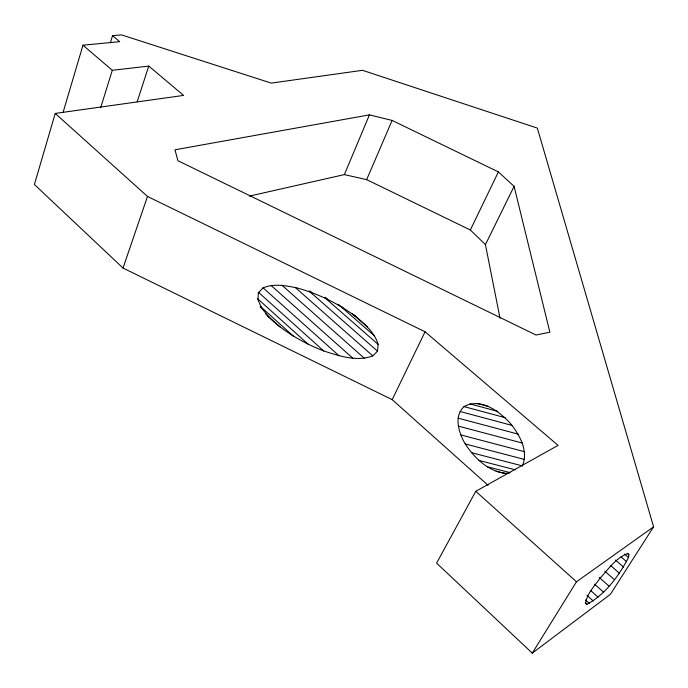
<?xml version="1.0" encoding="UTF-8"?>
<svg xmlns="http://www.w3.org/2000/svg" width="688" height="688" viewBox="0 0 688 688"><rect width="100%" height="100%" fill="white"/><g stroke="black" fill="none" stroke-linecap="round" stroke-linejoin="round"><path stroke-width="1.03" d="M267.598 315.938C283.49 331.59 303.081 342.942 323.79 350.983C339.339 355.945 356.711 361.957 372.801 355.894L377.506 351.155L378.159 344.404C374.427 331.702 363.608 323.326 354.045 314.975M628.479 557.538L628.901 554.734L627.86 553.556C615.932 557.667 608.33 569.372 599.979 578.255C594.578 586.081 586.812 593.649 585.548 603.436L586.83 604.348C605.328 594.552 618.925 575.873 628.479 557.538L624.437 554.012M509.086 473.361C490.295 473.559 474.918 458.767 465.208 443.949C458.922 433.062 453.366 416.618 464.03 406.608C480.886 397.286 499.626 411.527 510.702 423.774C519.853 435.255 528.694 451.208 522.355 465.991M63.253 111.809L82.981 45.193L112.299 70.305L148.746 66.091L183.619 95.408L55.229 113.425L34.4 184.496L123.023 268.062L392.194 399.642L488.119 485.341M110.372 42.785L112.548 35.673L121.458 34.864L271.253 83.11L362.507 70.314L537.337 128.097L653.6 526.827L610.342 594.363L532.263 653.136L436.613 563.128L475.769 491.318L558.071 445.385L425.072 331.779L147.49 196.45L55.229 113.425M100.654 107.775L112.299 70.305M137.161 101.79L148.746 66.091M123.023 268.062L147.49 196.45M249.366 196.106L344.37 174.606L369.447 114.87L392.108 120.426L498.387 171.914L514.099 186.362L549.867 332.218L536.029 335.013L177.917 160.708L174.967 149.795L369.447 114.87M344.37 174.606L366.652 179.637L392.108 120.426M500.021 318.2L485.427 244.61L470.351 229.99L498.387 171.914M392.194 399.642L425.072 331.779M485.427 244.61L514.099 186.362M532.263 653.136L576.484 581.781L653.6 526.827M82.981 45.193L119.695 41.676L112.548 35.673M495.988 471.194L505.241 473.576M478.934 460.418L515.329 469.835M487.31 466.748L509.989 472.596M471.4 452.644L522.072 465.819M460.754 434.911L524.17 451.595M465.208 443.949L524.265 459.395M458.32 426.113L522.175 443.012M458.053 418.123L518.219 434.145M459.997 411.476L511.889 425.373M469.904 403.865L497.923 411.424M464.03 406.608L505.259 417.702M477.248 403.443L488.557 406.505M356.47 317.091C338.53 303.597 318.071 293.535 296.365 287.773C285.339 285.615 273.42 283.241 262.747 288.074L258.335 292.976L257.983 299.822L261.698 308.147L269.189 317.383M366.652 179.637L470.351 229.99M351.955 313.393L367.289 326.766M627.293 553.333L628.901 554.734M341.36 306.332L342.977 307.734M338.324 304.337L374.685 336.088M325.321 297.242L327.737 299.357M621.006 556.824L626.648 561.752M324.882 297.758L378.159 344.404M310.219 291.136L311.827 292.546M615.511 560.058L623.526 567.084M309.075 291.033L377.506 351.155M610.488 565.381L619.346 573.19M295.049 287.3L372.801 355.894M281.805 285.116L364.391 358.31M604.735 571.126L614.375 579.649M599.317 577.516L608.94 586.073M271.141 285.486L352.867 358.259M263.005 287.756L339.021 355.756M594.63 584.215L603.376 592.024M258.267 292.133L323.79 350.983M590.889 590.717L598.053 597.141M475.769 491.318L576.484 581.781M257.355 298.48L308.181 344.275M586.941 595.326L593.323 601.063M585.522 599.953L589.487 603.531M260.709 306.667L293.243 336.062M260.107 306.71L261.698 308.147M265.645 313.952L279.947 326.895M585.239 602.903L586.83 604.348"/></g></svg>
